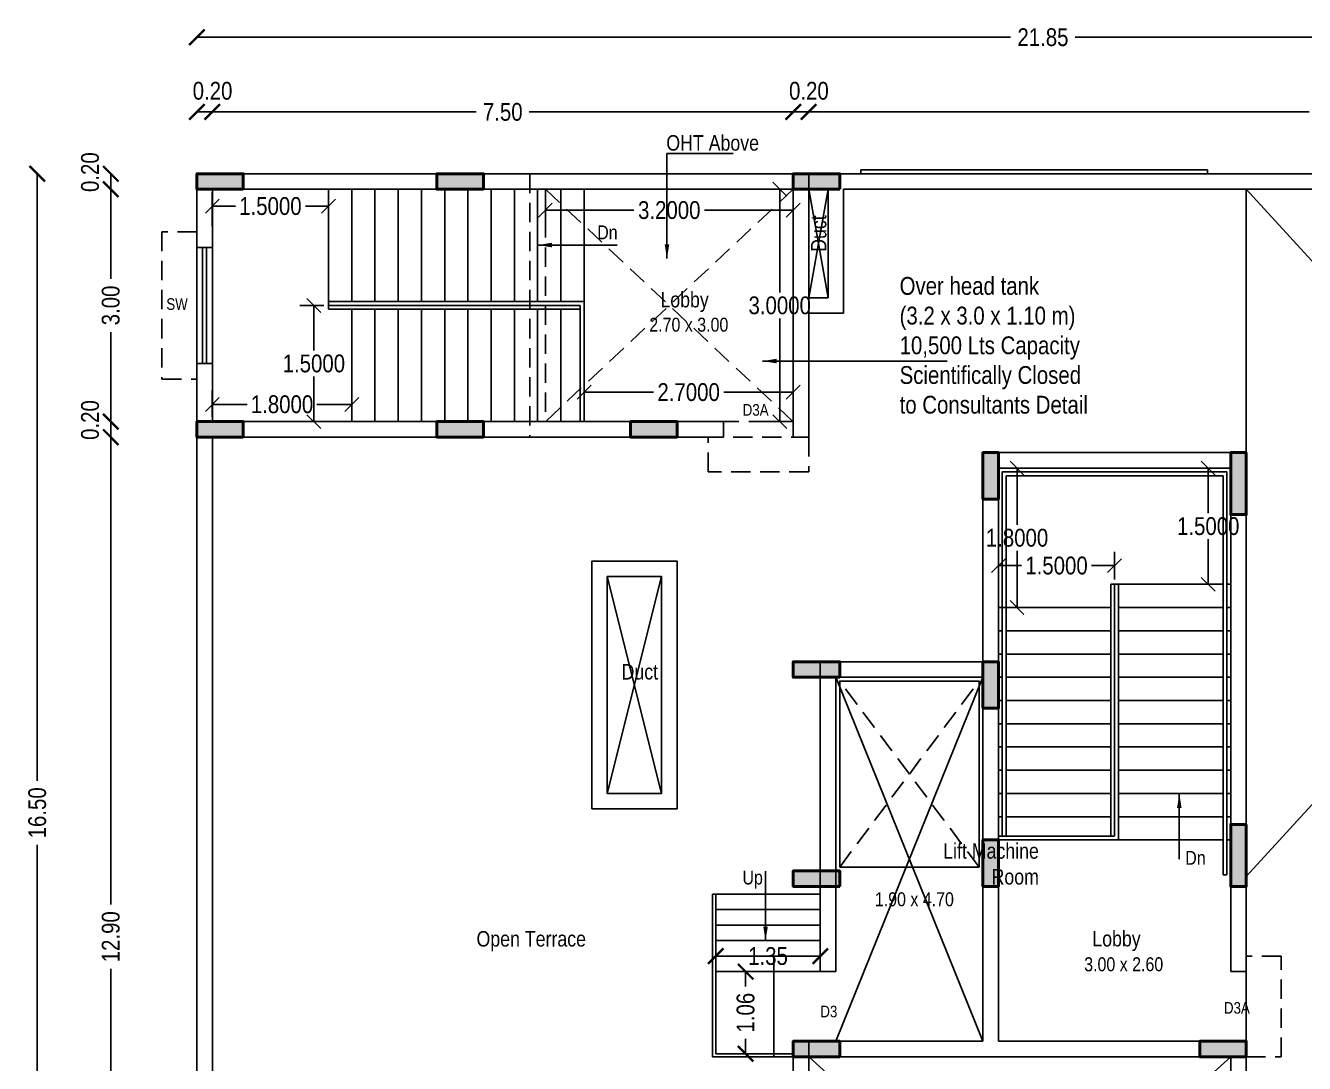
# Model space of a CAD drawing. Header units: metres. Extents: x -488 to 19274, y 1106 to 2071.
# Drawn here: x 19145.82 to 19162.33, y 1138.06 to 1151.46 of the extents above; entities that cross this region are included whole.
import ezdxf

# ---------------------------------------------------------------- set-up
doc = ezdxf.new("R2010")
doc.units = ezdxf.units.M
doc.header["$MEASUREMENT"] = 0
doc.linetypes.add('HIDDEN', pattern=[0.375, 0.25, -0.125])
for name, color, linetype in [('0 @ 1 (2)', 7, 'Continuous'), ('BLK_1_FLR_5_ROOF_AREA', 54, 'Continuous'), ('SOLAR_PANEL', 3, 'Continuous')]:
    doc.layers.add(name, color=color, linetype=linetype)
doc.layers.add('COL', color=1, linetype='Continuous', lineweight=50)
doc.layers.add('Hatch', color=8, linetype='Continuous', lineweight=5)
doc.styles.add('CODE', font='swissc.ttf', dxfattribs={"height": 0.25})
doc.styles.get("Standard").update_dxf_attribs({"font": 'swissc.ttf', "height": 0.23})
doc.dimstyles.new('OUTER', dxfattribs={"dimscale": 0, "dimtxt": 0.3, "dimasz": 0.18, "dimexe": 0.18, "dimexo": 0.0625, "dimgap": 0.09, "dimtad": 0, "dimzin": 0, "dimdsep": 46, "dimtxsty": 'CODE', "dimcen": 0.09, "dimse1": 1, "dimse2": 1, "dimclrd": 8, "dimclrt": 1, "dimadec": 0, "dimazin": 0, "dimtfac": 1, "dimtofl": 0, "dimtmove": 0, "dimatfit": 3, "dimfxl": 0, "dimtolj": 1, "dimtzin": 0, "dimarcsym": 0})
doc.dimstyles.get("Standard").update_dxf_attribs({"dimtxt": 1, "dimasz": 0.18, "dimexe": 0.18, "dimexo": 0.0625, "dimgap": 0.09, "dimtad": 0, "dimtih": 1, "dimtoh": 1, "dimdec": 4, "dimzin": 0, "dimdsep": 46, "dimtxsty": 'Standard', "dimcen": 0.09, "dimadec": 0, "dimazin": 0, "dimtfac": 1, "dimtdec": 4, "dimtofl": 0, "dimtmove": 0, "dimatfit": 3, "dimfxl": 0, "dimtolj": 1, "dimtzin": 0, "dimarcsym": 0})

# ---------------------------------------------------------------- blocks, each defined once
blk = doc.blocks.new('_OBLIQUE')
at = {"color": 0, "linetype": 'ByBlock'}
blk.add_line((-0.5, -0.5), (0.5, 0.5), dxfattribs=at)
blk = doc.blocks.new('*D211')
at = {"lineweight": -2}
for p, q in [((19158.444, 1145.744), (19158.801, 1145.744)), ((19158.621, 1145.744), (19158.621, 1145.012)), ((19158.621, 1143.944), (19158.621, 1144.676)), ((19158.444, 1143.944), (19158.801, 1143.944))]:
    blk.add_line(p, q, dxfattribs=at)
at = {"layer": 'Defpoints', "color": 0}
for p in [(19158.381, 1145.744), (19158.381, 1143.944), (19158.621, 1143.944)]:
    blk.add_point(p, dxfattribs=at)
at = {"lineweight": -2, "xscale": 0.18, "yscale": 0.18, "zscale": 0.18}
for p, rotation in [((19158.621, 1145.744), 90), ((19158.621, 1143.944), 270)]:
    blk.add_blockref('_OBLIQUE', p, dxfattribs=dict(at, rotation=rotation))
at = {"insert": (19158.621, 1144.844), "char_height": 0.23, "attachment_point": 5}
blk.add_mtext('\\A1;1.8000', dxfattribs=at)
blk = doc.blocks.new('*D212')
at = {"lineweight": -2}
for p, q in [((19148.231, 1146.407), (19148.231, 1146.747)), ((19150.031, 1146.407), (19150.031, 1146.747)), ((19148.231, 1146.567), (19148.681, 1146.567)), ((19150.031, 1146.567), (19149.582, 1146.567))]:
    blk.add_line(p, q, dxfattribs=at)
at = {"layer": 'Defpoints', "color": 0}
for p in [(19148.231, 1146.567), (19148.231, 1146.344), (19150.031, 1146.344)]:
    blk.add_point(p, dxfattribs=at)
at = {"lineweight": -2, "xscale": 0.18, "yscale": 0.18, "zscale": 0.18, "rotation": 180}
blk.add_blockref('_OBLIQUE', (19148.231, 1146.567), dxfattribs=at)
at = {"lineweight": -2, "xscale": 0.18, "yscale": 0.18, "zscale": 0.18}
blk.add_blockref('_OBLIQUE', (19150.031, 1146.567), dxfattribs=at)
at = {"insert": (19149.131, 1146.567), "char_height": 0.23, "attachment_point": 5}
blk.add_mtext('\\A1;1.8000', dxfattribs=at)
blk = doc.blocks.new('*D105')
at = {"lineweight": -2}
for p, q in [((19152.531, 1149.282), (19152.531, 1148.894)), ((19155.731, 1149.282), (19155.731, 1148.894)), ((19152.531, 1149.074), (19153.675, 1149.074)), ((19155.731, 1149.074), (19154.587, 1149.074))]:
    blk.add_line(p, q, dxfattribs=at)
at = {"layer": 'Defpoints', "color": 0}
for p in [(19152.531, 1149.344), (19155.731, 1149.344), (19155.731, 1149.074)]:
    blk.add_point(p, dxfattribs=at)
at = {"lineweight": -2, "xscale": 0.18, "yscale": 0.18, "zscale": 0.18, "rotation": 180}
blk.add_blockref('_OBLIQUE', (19152.531, 1149.074), dxfattribs=at)
at = {"lineweight": -2, "xscale": 0.18, "yscale": 0.18, "zscale": 0.18}
blk.add_blockref('_OBLIQUE', (19155.731, 1149.074), dxfattribs=at)
at = {"insert": (19154.131, 1149.074), "char_height": 0.23, "attachment_point": 5}
blk.add_mtext('\\A1;3.2000', dxfattribs=at)
blk = doc.blocks.new('*D213')
at = {"lineweight": -2}
for p, q in [((19149.669, 1147.844), (19149.362, 1147.844)), ((19149.542, 1147.844), (19149.542, 1147.262)), ((19149.542, 1146.344), (19149.542, 1146.926)), ((19149.669, 1146.344), (19149.362, 1146.344))]:
    blk.add_line(p, q, dxfattribs=at)
at = {"layer": 'Defpoints', "color": 0}
for p in [(19149.731, 1147.844), (19149.542, 1146.344), (19149.731, 1146.344)]:
    blk.add_point(p, dxfattribs=at)
at = {"lineweight": -2, "xscale": 0.18, "yscale": 0.18, "zscale": 0.18}
for p, rotation in [((19149.542, 1147.844), 90), ((19149.542, 1146.344), 270)]:
    blk.add_blockref('_OBLIQUE', p, dxfattribs=dict(at, rotation=rotation))
at = {"insert": (19149.542, 1147.094), "char_height": 0.23, "attachment_point": 5}
blk.add_mtext('\\A1;1.5000', dxfattribs=at)
blk = doc.blocks.new('*D106')
at = {"lineweight": -2}
for p, q in [((19148.231, 1148.866), (19148.231, 1149.306)), ((19149.731, 1148.866), (19149.731, 1149.306)), ((19148.231, 1149.126), (19148.531, 1149.126)), ((19149.731, 1149.126), (19149.432, 1149.126))]:
    blk.add_line(p, q, dxfattribs=at)
at = {"layer": 'Defpoints', "color": 0}
for p in [(19148.231, 1149.126), (19148.231, 1148.803), (19149.731, 1148.803)]:
    blk.add_point(p, dxfattribs=at)
at = {"lineweight": -2, "xscale": 0.18, "yscale": 0.18, "zscale": 0.18, "rotation": 180}
blk.add_blockref('_OBLIQUE', (19148.231, 1149.126), dxfattribs=at)
at = {"lineweight": -2, "xscale": 0.18, "yscale": 0.18, "zscale": 0.18}
blk.add_blockref('_OBLIQUE', (19149.731, 1149.126), dxfattribs=at)
at = {"insert": (19148.981, 1149.126), "char_height": 0.23, "attachment_point": 5}
blk.add_mtext('\\A1;1.5000', dxfattribs=at)
blk = doc.blocks.new('*D176')
at = {"lineweight": -2}
for p, q in [((19158.381, 1144.307), (19158.381, 1144.665)), ((19159.881, 1144.307), (19159.881, 1144.665)), ((19158.381, 1144.485), (19158.681, 1144.485)), ((19159.881, 1144.485), (19159.582, 1144.485))]:
    blk.add_line(p, q, dxfattribs=at)
at = {"layer": 'Defpoints', "color": 0}
for p in [(19159.881, 1144.485), (19158.381, 1144.244), (19159.881, 1144.244)]:
    blk.add_point(p, dxfattribs=at)
at = {"lineweight": -2, "xscale": 0.18, "yscale": 0.18, "zscale": 0.18, "rotation": 180}
blk.add_blockref('_OBLIQUE', (19158.381, 1144.485), dxfattribs=at)
at = {"lineweight": -2, "xscale": 0.18, "yscale": 0.18, "zscale": 0.18}
blk.add_blockref('_OBLIQUE', (19159.881, 1144.485), dxfattribs=at)
at = {"insert": (19159.131, 1144.485), "char_height": 0.23, "attachment_point": 5}
blk.add_mtext('\\A1;1.5000', dxfattribs=at)
blk = doc.blocks.new('*D177')
at = {"lineweight": -2}
for p, q in [((19161.09, 1145.744), (19161.09, 1145.162)), ((19161.152, 1145.744), (19161.27, 1145.744)), ((19161.09, 1144.244), (19161.09, 1144.826)), ((19161.152, 1144.244), (19161.27, 1144.244))]:
    blk.add_line(p, q, dxfattribs=at)
at = {"layer": 'Defpoints', "color": 0}
for p in [(19161.09, 1145.744), (19161.09, 1145.744), (19161.09, 1144.244)]:
    blk.add_point(p, dxfattribs=at)
at = {"lineweight": -2, "xscale": 0.18, "yscale": 0.18, "zscale": 0.18}
for p, rotation in [((19161.09, 1145.744), 90), ((19161.09, 1144.244), 270)]:
    blk.add_blockref('_OBLIQUE', p, dxfattribs=dict(at, rotation=rotation))
at = {"insert": (19161.09, 1144.994), "char_height": 0.23, "attachment_point": 5}
blk.add_mtext('\\A1;1.5000', dxfattribs=at)
blk = doc.blocks.new('*D269')
at = {"lineweight": -2}
for p, q in [((19153.031, 1146.407), (19153.031, 1146.904)), ((19155.731, 1146.407), (19155.731, 1146.904)), ((19153.031, 1146.724), (19153.927, 1146.724)), ((19155.731, 1146.724), (19154.836, 1146.724))]:
    blk.add_line(p, q, dxfattribs=at)
at = {"layer": 'Defpoints', "color": 0}
for p in [(19155.731, 1146.724), (19153.031, 1146.344), (19155.731, 1146.344)]:
    blk.add_point(p, dxfattribs=at)
at = {"lineweight": -2, "xscale": 0.18, "yscale": 0.18, "zscale": 0.18, "rotation": 180}
blk.add_blockref('_OBLIQUE', (19153.031, 1146.724), dxfattribs=at)
at = {"lineweight": -2, "xscale": 0.18, "yscale": 0.18, "zscale": 0.18}
blk.add_blockref('_OBLIQUE', (19155.731, 1146.724), dxfattribs=at)
at = {"insert": (19154.381, 1146.724), "char_height": 0.23, "attachment_point": 5}
blk.add_mtext('\\A1;2.7000', dxfattribs=at)
blk = doc.blocks.new('*D270')
at = {"lineweight": -2}
for p, q in [((19155.669, 1149.344), (19155.377, 1149.344)), ((19155.557, 1149.344), (19155.557, 1148.012)), ((19155.557, 1146.344), (19155.557, 1147.676)), ((19155.669, 1146.344), (19155.377, 1146.344))]:
    blk.add_line(p, q, dxfattribs=at)
at = {"layer": 'Defpoints', "color": 0}
for p in [(19155.731, 1149.344), (19155.557, 1146.344), (19155.731, 1146.344)]:
    blk.add_point(p, dxfattribs=at)
at = {"lineweight": -2, "xscale": 0.18, "yscale": 0.18, "zscale": 0.18}
for p, rotation in [((19155.557, 1149.344), 90), ((19155.557, 1146.344), 270)]:
    blk.add_blockref('_OBLIQUE', p, dxfattribs=dict(at, rotation=rotation))
at = {"insert": (19155.557, 1147.844), "char_height": 0.23, "attachment_point": 5}
blk.add_mtext('\\A1;3.0000', dxfattribs=at)
blk = doc.blocks.new('zw$35C5')
at = {"layer": 'Hatch'}
h = blk.add_hatch(color=256, dxfattribs=at)
h.dxf.hatch_style = 1
h.paths.add_polyline_path([(13.35, 7), (13.35, 7.8), (13.55, 7.8), (13.55, 7)])
h.paths.add_polyline_path([(13.35, 2.2), (13.35, 3), (13.55, 3), (13.55, 2.2)])
h.paths.add_polyline_path([(7.7, 0), (7.7, 0.2), (8.3, 0.2), (8.3, 0)])
h.paths.add_polyline_path([(7.7, 2.4), (7.7, 2.2), (8.3, 2.2), (8.3, 2.4)])
h.paths.add_polyline_path([(7.7, 4.9), (7.7, 5.1), (8.3, 5.1), (8.3, 4.9)])
h.paths.add_polyline_path([(10.15, 2.2), (10.15, 2.8), (10.35, 2.8), (10.35, 2.2)])
h.paths.add_polyline_path([(3.1, 8.2), (3.1, 8), (3.7, 8), (3.7, 8.2)])
h.paths.add_polyline_path([(0, 8), (0, 8.2), (0.6, 8.2), (0.6, 8)])
h.paths.add_polyline_path([(5.6, 8), (5.6, 8.2), (6.2, 8.2), (6.2, 8)])
h.paths.add_polyline_path([(10.15, 5.1), (10.15, 4.5), (10.35, 4.5), (10.35, 5.1)])
h.paths.add_polyline_path([(10.15, 7.2), (10.15, 7.8), (10.35, 7.8), (10.35, 7.2)])
h.paths.add_polyline_path([(7.7, 11.2), (7.7, 11.4), (8.3, 11.4), (8.3, 11.2)])
h.paths.add_polyline_path([(3.1, 11.2), (3.1, 11.4), (3.7, 11.4), (3.7, 11.2)])
h.paths.add_polyline_path([(12.95, 0.2), (12.95, 0), (13.55, 0), (13.55, 0.2)])
h.paths.add_polyline_path([(0, 11.2), (0, 11.4), (0.6, 11.4), (0.6, 11.2)])
at = {"layer": 'COL'}
for points in [[(0.6, 11.2), (0, 11.2), (0, 11.4), (0.6, 11.4)], [(3.7, 11.2), (3.1, 11.2), (3.1, 11.4), (3.7, 11.4)], [(8.3, 11.2), (7.7, 11.2), (7.7, 11.4), (8.3, 11.4)], [(0.6, 8), (0, 8), (0, 8.2), (0.6, 8.2)], [(3.7, 8), (3.1, 8), (3.1, 8.2), (3.7, 8.2)], [(6.2, 8), (5.6, 8), (5.6, 8.2), (6.2, 8.2)], [(10.15, 7.2), (10.15, 7.8), (10.35, 7.8), (10.35, 7.2)], [(13.55, 7.8), (13.55, 7), (13.35, 7), (13.35, 7.8)], [(8.3, 4.9), (7.7, 4.9), (7.7, 5.1), (8.3, 5.1)], [(10.15, 4.5), (10.15, 5.1), (10.35, 5.1), (10.35, 4.5)], [(13.55, 3), (13.55, 2.2), (13.35, 2.2), (13.35, 3)], [(10.15, 2.2), (10.15, 2.8), (10.35, 2.8), (10.35, 2.2)], [(8.3, 2.2), (7.7, 2.2), (7.7, 2.4), (8.3, 2.4)], [(8.3, 0), (7.7, 0), (7.7, 0.2), (8.3, 0.2)], [(13.55, 0), (12.95, 0), (12.95, 0.2), (13.55, 0.2)]]:
    blk.add_lwpolyline(points, close=True, dxfattribs=at)
blk = doc.blocks.new('_ArchTick')
at = {"const_width": 0.15}
blk.add_lwpolyline([(-0.5, -0.5), (0.5, 0.5)], dxfattribs=at)
blk = doc.blocks.new('*D531')
at = {"lineweight": -2}
for p, q in [((19154.731, 1139.444), (19155.069, 1139.444)), ((19156.081, 1139.444), (19155.743, 1139.444))]:
    blk.add_line(p, q, dxfattribs=at)
at = {"layer": 'Defpoints', "color": 0}
for p in [(19156.081, 1139.444), (19154.731, 1139.244), (19156.081, 1139.244)]:
    blk.add_point(p, dxfattribs=at)
at = {"lineweight": -2, "xscale": 0.2, "yscale": 0.2, "zscale": 0.2, "rotation": 180}
blk.add_blockref('_ArchTick', (19154.731, 1139.444), dxfattribs=at)
at = {"lineweight": -2, "xscale": 0.2, "yscale": 0.2, "zscale": 0.2}
blk.add_blockref('_ArchTick', (19156.081, 1139.444), dxfattribs=at)
at = {"insert": (19155.406, 1139.444), "char_height": 0.23, "attachment_point": 5}
blk.add_mtext('\\A1;1.35', dxfattribs=at)
blk = doc.blocks.new('*D532')
at = {"lineweight": -2}
for p, q in [((19155.117, 1139.244), (19155.117, 1139.054)), ((19155.117, 1138.184), (19155.117, 1138.375))]:
    blk.add_line(p, q, dxfattribs=at)
at = {"layer": 'Defpoints', "color": 0}
for p in [(19155.481, 1139.244), (19155.117, 1138.184), (19155.481, 1138.184)]:
    blk.add_point(p, dxfattribs=at)
at = {"lineweight": -2, "xscale": 0.2, "yscale": 0.2, "zscale": 0.2}
for p, rotation in [((19155.117, 1139.244), 90), ((19155.117, 1138.184), 270)]:
    blk.add_blockref('_ArchTick', p, dxfattribs=dict(at, rotation=rotation))
at = {"insert": (19155.117, 1138.714), "char_height": 0.23, "attachment_point": 5, "rotation": 90}
blk.add_mtext('\\A1;1.06', dxfattribs=at)
blk = doc.blocks.new('*D535')
at = {"color": 0, "lineweight": -2}
for p, q in [((19146.92, 1149.344), (19146.92, 1148.188)), ((19146.92, 1146.344), (19146.92, 1147.501))]:
    blk.add_line(p, q, dxfattribs=at)
at = {"layer": 'Defpoints', "color": 0}
for p in [(19148.889, 1149.344), (19146.92, 1146.344), (19148.823, 1146.344)]:
    blk.add_point(p, dxfattribs=at)
at = {"color": 0, "lineweight": -2, "xscale": 0.2, "yscale": 0.2, "zscale": 0.2}
for p, rotation in [((19146.92, 1149.344), 90), ((19146.92, 1146.344), 270)]:
    blk.add_blockref('_ArchTick', p, dxfattribs=dict(at, rotation=rotation))
at = {"color": 0, "insert": (19146.92, 1147.844), "char_height": 0.23, "attachment_point": 5, "rotation": 90}
blk.add_mtext('\\A1;3.00', dxfattribs=at)
blk = doc.blocks.new('*D536')
at = {"color": 0, "lineweight": -2}
blk.add_line((19146.92, 1146.344), (19146.92, 1146.144), dxfattribs=at)
at = {"layer": 'Defpoints', "color": 0}
for p in [(19148.823, 1146.344), (19146.92, 1146.144), (19148.839, 1146.144)]:
    blk.add_point(p, dxfattribs=at)
at = {"color": 0, "lineweight": -2, "xscale": 0.2, "yscale": 0.2, "zscale": 0.2}
for p, rotation in [((19146.92, 1146.344), 90), ((19146.92, 1146.144), 270)]:
    blk.add_blockref('_ArchTick', p, dxfattribs=dict(at, rotation=rotation))
at = {"color": 0, "insert": (19146.653, 1146.365), "char_height": 0.23, "attachment_point": 5, "rotation": 90}
blk.add_mtext('\\A1;0.20', dxfattribs=at)
blk = doc.blocks.new('*D537')
at = {"color": 0, "lineweight": -2}
for p, q in [((19146.92, 1146.144), (19146.92, 1140.109)), ((19146.92, 1133.244), (19146.92, 1139.28))]:
    blk.add_line(p, q, dxfattribs=at)
at = {"layer": 'Defpoints', "color": 0}
for p in [(19148.839, 1146.144), (19146.92, 1133.244), (19149.268, 1133.244)]:
    blk.add_point(p, dxfattribs=at)
at = {"color": 0, "lineweight": -2, "xscale": 0.2, "yscale": 0.2, "zscale": 0.2}
for p, rotation in [((19146.92, 1146.144), 90), ((19146.92, 1133.244), 270)]:
    blk.add_blockref('_ArchTick', p, dxfattribs=dict(at, rotation=rotation))
at = {"color": 0, "insert": (19146.92, 1139.694), "char_height": 0.23, "attachment_point": 5, "rotation": 90}
blk.add_mtext('\\A1;12.90', dxfattribs=at)
blk = doc.blocks.new('*D539')
at = {"color": 0, "lineweight": -2}
blk.add_line((19146.92, 1149.544), (19146.92, 1149.344), dxfattribs=at)
at = {"layer": 'Defpoints', "color": 0}
for p in [(19148.823, 1149.544), (19146.92, 1149.344), (19148.839, 1149.344)]:
    blk.add_point(p, dxfattribs=at)
at = {"color": 0, "lineweight": -2, "xscale": 0.2, "yscale": 0.2, "zscale": 0.2}
for p, rotation in [((19146.92, 1149.544), 90), ((19146.92, 1149.344), 270)]:
    blk.add_blockref('_ArchTick', p, dxfattribs=dict(at, rotation=rotation))
at = {"color": 0, "insert": (19146.653, 1149.565), "char_height": 0.23, "attachment_point": 5, "rotation": 90}
blk.add_mtext('\\A1;0.20', dxfattribs=at)
blk = doc.blocks.new('*D540')
at = {"color": 0, "lineweight": -2}
for p, q in [((19145.971, 1149.544), (19145.971, 1141.709)), ((19145.971, 1133.044), (19145.971, 1140.88))]:
    blk.add_line(p, q, dxfattribs=at)
at = {"layer": 'Defpoints', "color": 0}
for p in [(19148.031, 1149.544), (19145.971, 1133.044), (19148.031, 1133.044)]:
    blk.add_point(p, dxfattribs=at)
at = {"color": 0, "lineweight": -2, "xscale": 0.2, "yscale": 0.2, "zscale": 0.2}
for p, rotation in [((19145.971, 1149.544), 90), ((19145.971, 1133.044), 270)]:
    blk.add_blockref('_ArchTick', p, dxfattribs=dict(at, rotation=rotation))
at = {"color": 0, "insert": (19145.971, 1141.294), "char_height": 0.23, "attachment_point": 5, "rotation": 90}
blk.add_mtext('\\A1;16.50', dxfattribs=at)
blk = doc.blocks.new('*D549')
at = {"color": 0, "lineweight": -2}
for p, q in [((19148.231, 1150.342), (19151.638, 1150.342)), ((19155.731, 1150.342), (19152.324, 1150.342))]:
    blk.add_line(p, q, dxfattribs=at)
at = {"layer": 'Defpoints', "color": 0}
for p in [(19155.731, 1150.342), (19155.731, 1149.344), (19148.231, 1149.235)]:
    blk.add_point(p, dxfattribs=at)
at = {"color": 0, "lineweight": -2, "xscale": 0.2, "yscale": 0.2, "zscale": 0.2, "rotation": 180}
blk.add_blockref('_ArchTick', (19148.231, 1150.342), dxfattribs=at)
at = {"color": 0, "lineweight": -2, "xscale": 0.2, "yscale": 0.2, "zscale": 0.2}
blk.add_blockref('_ArchTick', (19155.731, 1150.342), dxfattribs=at)
at = {"color": 0, "insert": (19151.981, 1150.342), "char_height": 0.23, "attachment_point": 5}
blk.add_mtext('\\A1;7.50', dxfattribs=at)
blk = doc.blocks.new('*D550')
at = {"color": 0, "lineweight": -2}
blk.add_line((19155.731, 1150.342), (19155.931, 1150.342), dxfattribs=at)
at = {"layer": 'Defpoints', "color": 0}
for p in [(19155.931, 1150.342), (19155.731, 1149.344), (19155.931, 1149.344)]:
    blk.add_point(p, dxfattribs=at)
at = {"color": 0, "lineweight": -2, "xscale": 0.2, "yscale": 0.2, "zscale": 0.2, "rotation": 180}
blk.add_blockref('_ArchTick', (19155.731, 1150.342), dxfattribs=at)
at = {"color": 0, "lineweight": -2, "xscale": 0.2, "yscale": 0.2, "zscale": 0.2}
blk.add_blockref('_ArchTick', (19155.931, 1150.342), dxfattribs=at)
at = {"color": 0, "insert": (19155.934, 1150.614), "char_height": 0.23, "attachment_point": 5}
blk.add_mtext('\\A1;0.20', dxfattribs=at)
blk = doc.blocks.new('*D551')
at = {"color": 0, "lineweight": -2}
for p, q in [((19155.931, 1150.342), (19162.393, 1150.342)), ((19169.681, 1150.342), (19163.22, 1150.342))]:
    blk.add_line(p, q, dxfattribs=at)
at = {"layer": 'Defpoints', "color": 0}
for p in [(19169.681, 1150.342), (19155.931, 1149.344), (19169.681, 1149.344)]:
    blk.add_point(p, dxfattribs=at)
at = {"color": 0, "lineweight": -2, "xscale": 0.2, "yscale": 0.2, "zscale": 0.2, "rotation": 180}
blk.add_blockref('_ArchTick', (19155.931, 1150.342), dxfattribs=at)
at = {"color": 0, "lineweight": -2, "xscale": 0.2, "yscale": 0.2, "zscale": 0.2}
blk.add_blockref('_ArchTick', (19169.681, 1150.342), dxfattribs=at)
at = {"color": 0, "insert": (19162.806, 1150.342), "char_height": 0.23, "attachment_point": 5}
blk.add_mtext('\\A1;13.75', dxfattribs=at)
blk = doc.blocks.new('*D553')
at = {"color": 0, "lineweight": -2}
blk.add_line((19148.031, 1150.342), (19148.231, 1150.342), dxfattribs=at)
at = {"layer": 'Defpoints', "color": 0}
for p in [(19148.231, 1150.342), (19148.031, 1149.344), (19148.231, 1149.344)]:
    blk.add_point(p, dxfattribs=at)
at = {"color": 0, "lineweight": -2, "xscale": 0.2, "yscale": 0.2, "zscale": 0.2, "rotation": 180}
blk.add_blockref('_ArchTick', (19148.031, 1150.342), dxfattribs=at)
at = {"color": 0, "lineweight": -2, "xscale": 0.2, "yscale": 0.2, "zscale": 0.2}
blk.add_blockref('_ArchTick', (19148.231, 1150.342), dxfattribs=at)
at = {"color": 0, "insert": (19148.234, 1150.614), "char_height": 0.23, "attachment_point": 5}
blk.add_mtext('\\A1;0.20', dxfattribs=at)
blk = doc.blocks.new('*D554')
at = {"color": 0, "lineweight": -2}
for p, q in [((19148.031, 1151.306), (19158.539, 1151.306)), ((19169.881, 1151.306), (19159.374, 1151.306))]:
    blk.add_line(p, q, dxfattribs=at)
at = {"layer": 'Defpoints', "color": 0}
for p in [(19169.881, 1151.306), (19148.031, 1149.544), (19169.881, 1149.544)]:
    blk.add_point(p, dxfattribs=at)
at = {"color": 0, "lineweight": -2, "xscale": 0.2, "yscale": 0.2, "zscale": 0.2, "rotation": 180}
blk.add_blockref('_ArchTick', (19148.031, 1151.306), dxfattribs=at)
at = {"color": 0, "lineweight": -2, "xscale": 0.2, "yscale": 0.2, "zscale": 0.2}
blk.add_blockref('_ArchTick', (19169.881, 1151.306), dxfattribs=at)
at = {"color": 0, "insert": (19158.956, 1151.306), "char_height": 0.23, "attachment_point": 5}
blk.add_mtext('\\A1;21.85', dxfattribs=at)

msp = doc.modelspace()

# ---------------------------------------------------------------- linework, layer by layer
at = {"linetype": 'ByBlock'}
for p, q in [((19156.60628, 1149.59425), (19161.08128, 1149.59425)), ((19156.60628, 1149.54425), (19156.60628, 1149.59425)), ((19154.73128, 1140.24425), (19154.69128, 1140.24425)), ((19154.69128, 1139.14425), (19154.69128, 1140.24425)), ((19154.73128, 1140.24425), (19156.08128, 1140.24425)), ((19154.73128, 1138.18425), (19154.73128, 1140.24425)), ((19155.22471, 1140.24425), (19155.73128, 1140.24425)), ((19154.73128, 1140.04425), (19156.08128, 1140.04425)), ((19154.73128, 1139.84425), (19156.08128, 1139.84425)), ((19154.73128, 1139.64425), (19156.08128, 1139.64425)), ((19154.73128, 1139.44425), (19156.08128, 1139.44425)), ((19154.73128, 1139.24425), (19156.08128, 1139.24425)), ((19154.69128, 1138.14425), (19154.69128, 1139.14425)), ((19155.73128, 1138.14425), (19154.69128, 1138.14425)), ((19155.73128, 1138.18425), (19154.73128, 1138.18425))]:
    msp.add_line(p, q, dxfattribs=at)
at = {"linetype": 'HIDDEN'}
for p, q in [((19161.08128, 1149.54425), (19161.08128, 1149.59425)), ((19155.73128, 1149.34425), (19152.53128, 1146.34425)), ((19152.53128, 1149.34425), (19155.73128, 1146.34425)), ((19147.58128, 1148.79425), (19147.58128, 1146.89425)), ((19148.03128, 1148.79425), (19147.58128, 1148.79425)), ((19147.58128, 1146.89425), (19148.03128, 1146.89425)), ((19159.93128, 1144.24425), (19159.83128, 1144.24425)), ((19156.33128, 1140.59425), (19158.13128, 1142.99425)), ((19158.13128, 1140.59425), (19156.33128, 1142.99425))]:
    msp.add_line(p, q, dxfattribs=at)
for p, q in [((19148.03128, 1149.54425), (19155.93128, 1149.54425)), ((19148.03128, 1148.59425), (19148.03128, 1149.54425)), ((19170.08128, 1149.54425), (19155.93128, 1149.54425)), ((19155.93128, 1149.54425), (19155.93128, 1146.14425)), ((19148.23128, 1149.34425), (19155.73128, 1149.34425)), ((19148.23128, 1148.59425), (19148.23128, 1149.34425)), ((19149.73128, 1149.34425), (19149.73128, 1147.89425)), ((19150.03128, 1149.34425), (19150.03128, 1147.89425)), ((19150.33128, 1149.34425), (19150.33128, 1147.89425)), ((19150.63128, 1149.34425), (19150.63128, 1147.89425)), ((19150.93128, 1149.34425), (19150.93128, 1147.89425)), ((19151.23128, 1149.34425), (19151.23128, 1147.89425)), ((19151.53128, 1149.34425), (19151.53128, 1147.89425)), ((19151.83128, 1149.34425), (19151.83128, 1147.89425)), ((19152.13128, 1149.34425), (19152.13128, 1147.89425)), ((19152.43128, 1149.34425), (19152.43128, 1147.89425)), ((19152.73128, 1149.34425), (19152.73128, 1147.89425)), ((19153.03128, 1149.34425), (19153.03128, 1147.89425)), ((19155.73128, 1149.34425), (19155.73128, 1146.14425)), ((19156.18128, 1149.34425), (19155.93128, 1149.34425)), ((19155.93128, 1147.94425), (19156.18128, 1149.34425)), ((19155.93128, 1149.34425), (19156.18128, 1147.94425)), ((19156.18128, 1147.94425), (19156.18128, 1149.34425)), ((19169.68128, 1149.34425), (19156.38128, 1149.34425)), ((19156.38128, 1147.74425), (19156.38128, 1149.34425)), ((19169.68128, 1149.34425), (19161.58128, 1140.47257)), ((19161.58128, 1149.34425), (19169.68128, 1140.47257)), ((19148.03128, 1147.09425), (19148.03128, 1148.59425)), ((19148.23128, 1148.59425), (19148.03128, 1148.59425)), ((19148.10628, 1147.09425), (19148.10628, 1148.59425)), ((19148.15628, 1147.09425), (19148.15628, 1148.59425)), ((19148.23128, 1147.09425), (19148.23128, 1148.59425)), ((19155.93128, 1147.94425), (19156.18128, 1147.94425)), ((19149.73128, 1147.89425), (19149.73128, 1147.79425)), ((19153.03128, 1147.89425), (19149.73128, 1147.89425)), ((19152.98128, 1147.84425), (19149.73128, 1147.84425)), ((19152.98128, 1147.79425), (19149.73128, 1147.79425)), ((19150.03128, 1146.34425), (19150.03128, 1147.79425)), ((19150.33128, 1146.34425), (19150.33128, 1147.79425)), ((19150.63128, 1146.34425), (19150.63128, 1147.79425)), ((19150.93128, 1146.34425), (19150.93128, 1147.79425)), ((19151.23128, 1146.34425), (19151.23128, 1147.79425)), ((19151.53128, 1146.34425), (19151.53128, 1147.79425)), ((19151.83128, 1146.34425), (19151.83128, 1147.79425)), ((19152.13128, 1146.34425), (19152.13128, 1147.79425)), ((19152.43128, 1146.34425), (19152.43128, 1147.79425)), ((19152.73128, 1146.34425), (19152.73128, 1147.79425)), ((19152.98128, 1147.84425), (19152.98128, 1146.34425)), ((19153.03128, 1147.89425), (19153.03128, 1146.34425)), ((19155.93128, 1147.74425), (19156.38128, 1147.74425)), ((19148.03128, 1147.09425), (19148.03128, 1146.14425)), ((19148.23128, 1147.09425), (19148.03128, 1147.09425)), ((19148.23128, 1147.09425), (19148.23128, 1146.34425)), ((19148.23128, 1146.34425), (19154.83128, 1146.34425)), ((19148.33128, 1146.34425), (19154.23128, 1146.34425)), ((19154.83128, 1146.34425), (19154.83128, 1146.14425)), ((19148.03128, 1146.14425), (19148.03128, 1133.04425)), ((19148.03128, 1146.14425), (19154.83128, 1146.14425)), ((19148.23128, 1146.14425), (19148.23128, 1133.24425)), ((19155.73128, 1146.14425), (19155.93128, 1146.14425)), ((19158.18128, 1143.24425), (19158.18128, 1145.94425)), ((19161.58128, 1145.94425), (19158.18128, 1145.94425)), ((19161.58128, 1139.24425), (19161.58128, 1145.94425)), ((19158.38128, 1138.34425), (19158.38128, 1145.74425)), ((19161.38128, 1145.74425), (19158.38128, 1145.74425)), ((19161.33128, 1145.69425), (19158.43128, 1145.69425)), ((19158.43128, 1140.99425), (19158.43128, 1145.69425)), ((19161.28128, 1145.64425), (19158.48128, 1145.64425)), ((19158.48128, 1140.99425), (19158.48128, 1145.64425)), ((19161.28128, 1140.49425), (19161.28128, 1145.64425)), ((19161.33128, 1140.49425), (19161.33128, 1145.69425)), ((19161.38128, 1139.24425), (19161.38128, 1145.74425)), ((19153.33128, 1144.34425), (19154.03128, 1141.54425)), ((19153.33128, 1141.54425), (19154.03128, 1144.34425)), ((19159.83128, 1144.24425), (19159.83128, 1140.99425)), ((19159.88128, 1144.24425), (19159.88128, 1140.99425)), ((19159.93128, 1144.24425), (19159.93128, 1140.94425)), ((19161.28128, 1144.24425), (19159.93128, 1144.24425)), ((19161.38128, 1144.24425), (19161.33128, 1144.24425)), ((19158.38128, 1143.94425), (19158.43128, 1143.94425)), ((19158.48128, 1143.94425), (19159.83128, 1143.94425)), ((19161.28128, 1143.94425), (19159.93128, 1143.94425)), ((19161.38128, 1143.94425), (19161.33128, 1143.94425)), ((19158.38128, 1143.64425), (19158.43128, 1143.64425)), ((19158.48128, 1143.64425), (19159.83128, 1143.64425)), ((19161.28128, 1143.64425), (19159.93128, 1143.64425)), ((19161.38128, 1143.64425), (19161.33128, 1143.64425)), ((19158.38128, 1143.34425), (19158.43128, 1143.34425)), ((19158.48128, 1143.34425), (19159.83128, 1143.34425)), ((19161.28128, 1143.34425), (19159.93128, 1143.34425)), ((19161.38128, 1143.34425), (19161.33128, 1143.34425)), ((19158.18128, 1143.24425), (19156.08128, 1143.24425)), ((19156.08128, 1139.24425), (19156.08128, 1143.24425)), ((19156.28128, 1143.04425), (19158.18128, 1138.34425)), ((19156.28128, 1138.34425), (19158.18128, 1143.04425)), ((19158.18128, 1143.04425), (19156.28128, 1143.04425)), ((19156.28128, 1139.24425), (19156.28128, 1143.04425)), ((19158.18128, 1138.34425), (19158.18128, 1143.04425)), ((19158.38128, 1143.04425), (19158.43128, 1143.04425)), ((19158.48128, 1143.04425), (19159.83128, 1143.04425)), ((19161.28128, 1143.04425), (19159.93128, 1143.04425)), ((19161.38128, 1143.04425), (19161.33128, 1143.04425)), ((19158.38128, 1142.74425), (19158.43128, 1142.74425)), ((19158.48128, 1142.74425), (19159.83128, 1142.74425)), ((19161.28128, 1142.74425), (19159.93128, 1142.74425)), ((19161.38128, 1142.74425), (19161.33128, 1142.74425)), ((19158.38128, 1142.44425), (19158.43128, 1142.44425)), ((19158.48128, 1142.44425), (19159.83128, 1142.44425)), ((19161.28128, 1142.44425), (19159.93128, 1142.44425)), ((19161.38128, 1142.44425), (19161.33128, 1142.44425)), ((19158.38128, 1142.14425), (19158.43128, 1142.14425)), ((19158.48128, 1142.14425), (19159.83128, 1142.14425)), ((19161.28128, 1142.14425), (19159.93128, 1142.14425)), ((19161.38128, 1142.14425), (19161.33128, 1142.14425)), ((19158.38128, 1141.84425), (19158.43128, 1141.84425)), ((19158.48128, 1141.84425), (19159.83128, 1141.84425)), ((19161.28128, 1141.84425), (19159.93128, 1141.84425)), ((19161.38128, 1141.84425), (19161.33128, 1141.84425)), ((19158.38128, 1141.54425), (19158.43128, 1141.54425)), ((19158.48128, 1141.54425), (19159.83128, 1141.54425)), ((19161.28128, 1141.54425), (19159.93128, 1141.54425)), ((19161.38128, 1141.54425), (19161.33128, 1141.54425)), ((19158.38128, 1141.24425), (19158.43128, 1141.24425)), ((19158.48128, 1141.24425), (19159.83128, 1141.24425)), ((19161.28128, 1141.24425), (19159.93128, 1141.24425)), ((19161.38128, 1141.24425), (19161.33128, 1141.24425)), ((19158.38128, 1140.99425), (19159.88128, 1140.99425)), ((19158.43128, 1140.99425), (19158.48128, 1140.99425)), ((19158.38128, 1140.94425), (19159.93128, 1140.94425)), ((19159.83128, 1140.94425), (19159.93128, 1140.94425)), ((19161.28128, 1140.94425), (19159.93128, 1140.94425)), ((19161.38128, 1140.94425), (19161.33128, 1140.94425)), ((19161.33128, 1140.49425), (19161.28128, 1140.49425)), ((19156.08128, 1139.24425), (19156.28128, 1139.24425)), ((19161.58128, 1139.24425), (19161.38128, 1139.24425)), ((19155.93128, 1138.14425), (19155.93128, 1138.34425)), ((19155.93128, 1138.34425), (19158.18128, 1138.34425)), ((19158.38128, 1138.34425), (19161.58128, 1138.34425)), ((19161.58128, 1138.14425), (19161.58128, 1138.34425)), ((19155.73128, 1133.24425), (19155.73128, 1138.14425)), ((19155.93128, 1138.14425), (19161.38128, 1133.24425)), ((19155.93128, 1133.24425), (19161.38128, 1138.14425)), ((19155.93128, 1133.24425), (19155.93128, 1138.14425)), ((19155.93128, 1138.14425), (19161.58128, 1138.14425)), ((19161.38128, 1138.14425), (19161.38128, 1133.24425)), ((19161.58128, 1138.14425), (19161.58128, 1133.24425))]:
    msp.add_line(p, q)
for points in [[(19152.33128, 1146.14425), (19155.93128, 1146.14425), (19155.93128, 1149.54425), (19152.33128, 1149.54425)], [(19152.53128, 1146.34425), (19155.73128, 1146.34425), (19155.73128, 1149.34425), (19152.53128, 1149.34425)]]:
    msp.add_lwpolyline(points, close=True, dxfattribs=at)
for points in [[(19155.93128, 1146.14425), (19155.93128, 1145.69425), (19154.63128, 1145.69425), (19154.63128, 1146.14425)], [(19161.58128, 1138.14425), (19162.03128, 1138.14425), (19162.03128, 1139.44425), (19161.58128, 1139.44425)]]:
    msp.add_lwpolyline(points, dxfattribs=at)
for points in [[(19153.13128, 1141.34425), (19154.23128, 1141.34425), (19154.23128, 1144.54425), (19153.13128, 1144.54425)], [(19153.33128, 1141.54425), (19154.03128, 1141.54425), (19154.03128, 1144.34425), (19153.33128, 1144.34425)], [(19156.33128, 1140.59425), (19158.13128, 1140.59425), (19158.13128, 1142.99425), (19156.33128, 1142.99425)]]:
    msp.add_lwpolyline(points, close=True)
at = {"linetype": 'ByBlock'}
msp.add_lwpolyline([(19155.93128, 1138.14425), (19155.48128, 1138.14425), (19155.48128, 1139.44425), (19155.93128, 1139.44425)], dxfattribs=at)
at = {"layer": 'BLK_1_FLR_5_ROOF_AREA'}
msp.add_lwpolyline([(19169.88128, 1149.54425), (19148.03128, 1149.54425), (19148.03128, 1133.04425), (19169.88128, 1133.04425)], close=True, dxfattribs=at)
at = {"layer": 'SOLAR_PANEL', "color": 3}
msp.add_lwpolyline([(19169.68128, 1133.24425), (19161.58128, 1133.24425), (19161.58128, 1149.34425), (19169.68128, 1149.34425)], close=True, dxfattribs=at)

# ---------------------------------------------------------------- block references
msp.add_blockref('zw$35C5', (19148.03128, 1138.14425))

# ---------------------------------------------------------------- texts
for s, insert, char_height, width, attachment_point in [('OHT Above ', (19154.09281, 1149.83998), 0.2, 3.8320968, 7), ('Dn', (19153.46399, 1148.87763), 0.18, 3.8320968, 3), ('Over head tank \\P(3.2 x 3.0 x 1.10 m)\\P10,500 Lts Capacity\\PScientifically Closed\\Pto Consultants Detail', (19157.10519, 1148.21153), 0.23, 3.8320968, 1), ('SW', (19147.63701, 1147.93669), 0.15, 0.3942709, 1), ('Lobby', (19154.64093, 1148.01892), 0.2, 3.8320968, 3), ('2.70 x 3.00', (19154.89349, 1147.68579), 0.18, 3.8320968, 3), ('D3A', (19155.07964, 1146.57095), 0.15, 0.3942709, 1), ('Duct', (19153.98645, 1143.01177), 0.2, 3.8320968, 9), ('Lift Machine\\P    Room', (19158.90341, 1140.36583), 0.2, 2.3810588, 9), ('Dn', (19161.05653, 1140.80301), 0.18, 3.8320968, 3), ('1.90 x 4.70', (19157.80591, 1140.26787), 0.18, 3.8320968, 3), ('Open Terrace ', (19153.05563, 1139.50719), 0.2, 2.3810588, 9), ('Lobby', (19160.21765, 1139.7689), 0.2, 3.8320968, 3), ('3.00 x 2.60', (19160.50887, 1139.42898), 0.18, 3.8320968, 3), ('D3A', (19161.29291, 1138.85116), 0.15, 0.3942709, 1), ('D3', (19156.08177, 1138.80453), 0.15, 0.3942709, 1)]:
    msp.add_mtext(s, dxfattribs=dict(insert=insert, char_height=char_height, width=width, attachment_point=attachment_point))
at = {"insert": (19156.16204, 1149.00838), "char_height": 0.2, "width": 3.8320968, "attachment_point": 9, "rotation": 90}
msp.add_mtext('Duct', dxfattribs=at)
at = {"linetype": 'HIDDEN', "insert": (19155.33953, 1140.31509), "char_height": 0.18, "width": 3.8320968, "attachment_point": 9}
msp.add_mtext('Up', dxfattribs=at)

# ---------------------------------------------------------------- dimensions: what is measured, and where the dimension line sits
for p1, p2, distance, picture, middle in [((19155.73128, 1149.34425), (19155.73128, 1146.34425), -0.17449, '*D270', (19155.55679, 1147.84425)), ((19149.73128, 1148.80348), (19148.23128, 1148.80348), -0.32249, '*D106', (19148.98128, 1149.12598)), ((19153.03128, 1146.34425), (19155.73128, 1146.34425), 0.3794, '*D269', (19154.38128, 1146.72365)), ((19158.38128, 1144.24425), (19159.88128, 1144.24425), 0.24044, '*D176', (19159.13128, 1144.48469))]:
    dim = msp.add_aligned_dim(p1=p1, p2=p2, distance=distance, dimstyle='Standard', override={"dimtxt": 0.2, "dimgap": 0.05, "dimtad": 0, "dimblk": 'OBLIQUE', "dimclrd": 256, "dimclre": 256, "dimclrt": 256})
    dim.commit()
    dim.dimension.update_dxf_attribs({"geometry": picture, "text_midpoint": middle})
for base, p1, p2, picture, middle in [((19155.73128, 1149.07423), (19152.53128, 1149.34425), (19155.73128, 1149.34425), '*D105', (19154.13128, 1149.07423)), ((19148.23128, 1146.56749), (19150.03128, 1146.34425), (19148.23128, 1146.34425), '*D212', (19149.13128, 1146.56749))]:
    dim = msp.add_linear_dim(base=base, p1=p1, p2=p2, dimstyle='Standard', override={"dimtxt": 0.2, "dimgap": 0.05, "dimtad": 0, "dimblk": 'OBLIQUE', "dimclrd": 256, "dimclre": 256, "dimclrt": 256})
    dim.commit()
    dim.dimension.update_dxf_attribs({"geometry": picture, "text_midpoint": middle})
for base, p1, p2, picture, middle in [((19149.54189, 1146.34425), (19149.73128, 1147.84425), (19149.73128, 1146.34425), '*D213', (19149.54189, 1147.09425)), ((19158.62106, 1143.94425), (19158.38128, 1145.74425), (19158.38128, 1143.94425), '*D211', (19158.62106, 1144.84425)), ((19161.08982, 1145.74425), (19161.08982, 1144.24425), (19161.08982, 1145.74425), '*D177', (19161.08982, 1144.99425))]:
    dim = msp.add_linear_dim(base=base, p1=p1, p2=p2, angle=90, dimstyle='Standard', override={"dimtxt": 0.2, "dimgap": 0.05, "dimtad": 0, "dimblk": 'OBLIQUE', "dimclrd": 256, "dimclre": 256, "dimclrt": 256})
    dim.commit()
    dim.dimension.update_dxf_attribs({"geometry": picture, "text_midpoint": middle})
at = {"layer": '0 @ 1 (2)'}
for p1, p2, distance, override, picture, middle in [((19148.03128, 1149.54425), (19169.88128, 1149.54425), 1.76194, {"dimscale": 1, "dimtxt": 0.23, "dimasz": 0.2, "dimtxsty": 'Standard', "dimblk": 'ArchTick', "dimclrd": 0, "dimclrt": 0, "dimtix": 0, "dimtofl": 0, "dimtmove": 0, "dimatfit": 3, "dimfxl": 0}, '*D554', (19158.95628, 1151.30618)), ((19148.03128, 1149.54425), (19148.03128, 1133.04425), -2.06054, {"dimscale": 1, "dimtxt": 0.23, "dimasz": 0.2, "dimtxsty": 'Standard', "dimblk": 'ArchTick', "dimclrd": 0, "dimclrt": 0, "dimtix": 0, "dimtofl": 0, "dimtmove": 0, "dimatfit": 3, "dimfxl": 0}, '*D540', (19145.97075, 1141.29425)), ((19154.73128, 1139.24425), (19156.08128, 1139.24425), 0.2, {"dimscale": 1, "dimtxt": 0.23, "dimasz": 0.2, "dimtxsty": 'Standard', "dimblk": 'ArchTick', "dimclrd": 256, "dimclre": 256, "dimclrt": 256, "dimtix": 0, "dimtofl": 0, "dimtmove": 0, "dimatfit": 3, "dimfxl": 0}, '*D531', (19155.40628, 1139.44425)), ((19155.48128, 1139.24425), (19155.48128, 1138.18425), -0.36477, {"dimscale": 1, "dimtxt": 0.23, "dimasz": 0.2, "dimtxsty": 'Standard', "dimblk": 'ArchTick', "dimclrd": 256, "dimclre": 256, "dimclrt": 256, "dimtix": 0, "dimtofl": 0, "dimtmove": 0, "dimatfit": 3, "dimfxl": 0}, '*D532', (19155.11652, 1138.71425))]:
    dim = msp.add_aligned_dim(p1=p1, p2=p2, distance=distance, dimstyle='OUTER', override=override, dxfattribs=at)
    dim.commit()
    dim.dimension.update_dxf_attribs({"geometry": picture, "text_midpoint": middle})
for base, p1, p2, angle, picture, middle in [((19148.23128, 1150.34217), (19148.03128, 1149.34425), (19148.23128, 1149.34425), 180, '*D553', (19148.23439, 1150.6138)), ((19155.93128, 1150.34217), (19155.73128, 1149.34425), (19155.93128, 1149.34425), 180, '*D550', (19155.93439, 1150.6138)), ((19146.92005, 1149.34425), (19148.82338, 1149.54425), (19148.83947, 1149.34425), 90, '*D539', (19146.65276, 1149.56482)), ((19146.92005, 1146.14425), (19148.82338, 1146.34425), (19148.83947, 1146.14425), 90, '*D536', (19146.65276, 1146.36482))]:
    dim = msp.add_linear_dim(base=base, p1=p1, p2=p2, angle=angle, dimstyle='OUTER', override={"dimscale": 1, "dimtxt": 0.23, "dimasz": 0.2, "dimtxsty": 'Standard', "dimblk": 'ArchTick', "dimclrd": 0, "dimclrt": 0, "dimtix": 0, "dimtofl": 0, "dimtmove": 1, "dimatfit": 3, "dimfxl": 0}, dxfattribs=at)
    dim.commit()
    dim.dimension.update_dxf_attribs({"geometry": picture, "text_midpoint": middle, "dimtype": 128})
for base, p1, p2, angle, picture, middle in [((19155.73128, 1150.34217), (19148.23128, 1149.23483), (19155.73128, 1149.34425), 180, '*D549', (19151.98128, 1150.34217)), ((19169.68128, 1150.34217), (19155.93128, 1149.34425), (19169.68128, 1149.34425), 180, '*D551', (19162.80628, 1150.34217)), ((19146.92005, 1146.34425), (19148.88881, 1149.34425), (19148.82338, 1146.34425), 90, '*D535', (19146.92005, 1147.84425)), ((19146.92005, 1133.24425), (19148.83947, 1146.14425), (19149.26791, 1133.24425), 90, '*D537', (19146.92005, 1139.69425))]:
    dim = msp.add_linear_dim(base=base, p1=p1, p2=p2, angle=angle, dimstyle='OUTER', override={"dimscale": 1, "dimtxt": 0.23, "dimasz": 0.2, "dimtxsty": 'Standard', "dimblk": 'ArchTick', "dimclrd": 0, "dimclrt": 0, "dimtix": 0, "dimtofl": 0, "dimtmove": 1, "dimatfit": 3, "dimfxl": 0}, dxfattribs=at)
    dim.commit()
    dim.dimension.update_dxf_attribs({"geometry": picture, "text_midpoint": middle})

# ---------------------------------------------------------------- leaders
for points in [[(19154.10139, 1148.45094), (19154.10139, 1149.80447), (19154.95419, 1149.80447)], [(19155.33651, 1147.12596), (19157.72079, 1147.12596)], [(19155.37417, 1139.64477), (19155.37417, 1140.54199)]]:
    msp.add_leader(points, dimstyle='Standard')
for points in [[(19152.43484, 1148.62355), (19153.45709, 1148.62355)], [(19160.7166, 1141.53839), (19160.7166, 1140.69771)]]:
    msp.add_leader(points, dimstyle='Standard', override={"dimgap": 0, "dimtad": 0})

doc.saveas('drawing.dxf')
